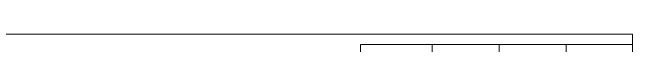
# Model space of a CAD drawing. Header units: millimetres. Extents: x -954 to 34898, y -2134 to 12006.
# Drawn here: x 29612 to 31626, y 2827 to 2865 of the extents above; entities that cross this region are included whole.
import ezdxf

# ---------------------------------------------------------------- set-up
doc = ezdxf.new("R2010")
doc.units = ezdxf.units.MM
doc.header["$LTSCALE"] = 3

msp = doc.modelspace()

# ---------------------------------------------------------------- linework, layer by layer
at = {"lineweight": 13}
for p, q in [((30742.325, 2830.979), (31626.478, 2830.979)), ((30742.325, 2830.979), (30742.325, 2391.894)), ((30975.596, 2830.979), (30975.596, 2391.894)), ((31193.037, 2830.979), (31193.037, 2391.894)), ((31410.478, 2830.979), (31410.478, 2391.894))]:
    msp.add_line(p, q, dxfattribs=at)
msp.add_lwpolyline([(28374.493, 2864.989), (31626.478, 2864.989), (31626.478, 763.885), (28374.493, 763.885)], close=True, dxfattribs=at)

doc.saveas('drawing.dxf')
